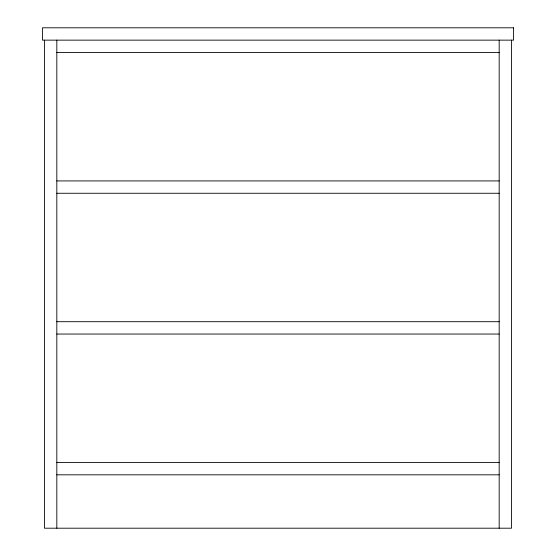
<?xml version="1.0" encoding="UTF-8"?>
<svg xmlns="http://www.w3.org/2000/svg" width="556" height="556" viewBox="0 0 556 556"><rect width="100%" height="100%" fill="white"/><g stroke="black" fill="none" stroke-linecap="round" stroke-linejoin="round"><path stroke-width="0.83" d="M56.823 52.486L499.177 52.486M56.823 180.922L499.177 180.922M56.823 193.266L499.177 193.266M56.823 321.702L499.177 321.702M56.823 334.045L499.177 334.045M56.823 462.481L499.177 462.481M56.823 474.824L499.177 474.824M511.52 40.143L511.52 528.2L44.48 528.2L44.48 40.143M499.177 40.143L499.177 528.2M56.823 40.143L56.823 528.2M513.522 27.8L42.478 27.8L42.478 40.143L513.522 40.143L513.522 27.8"/></g></svg>
